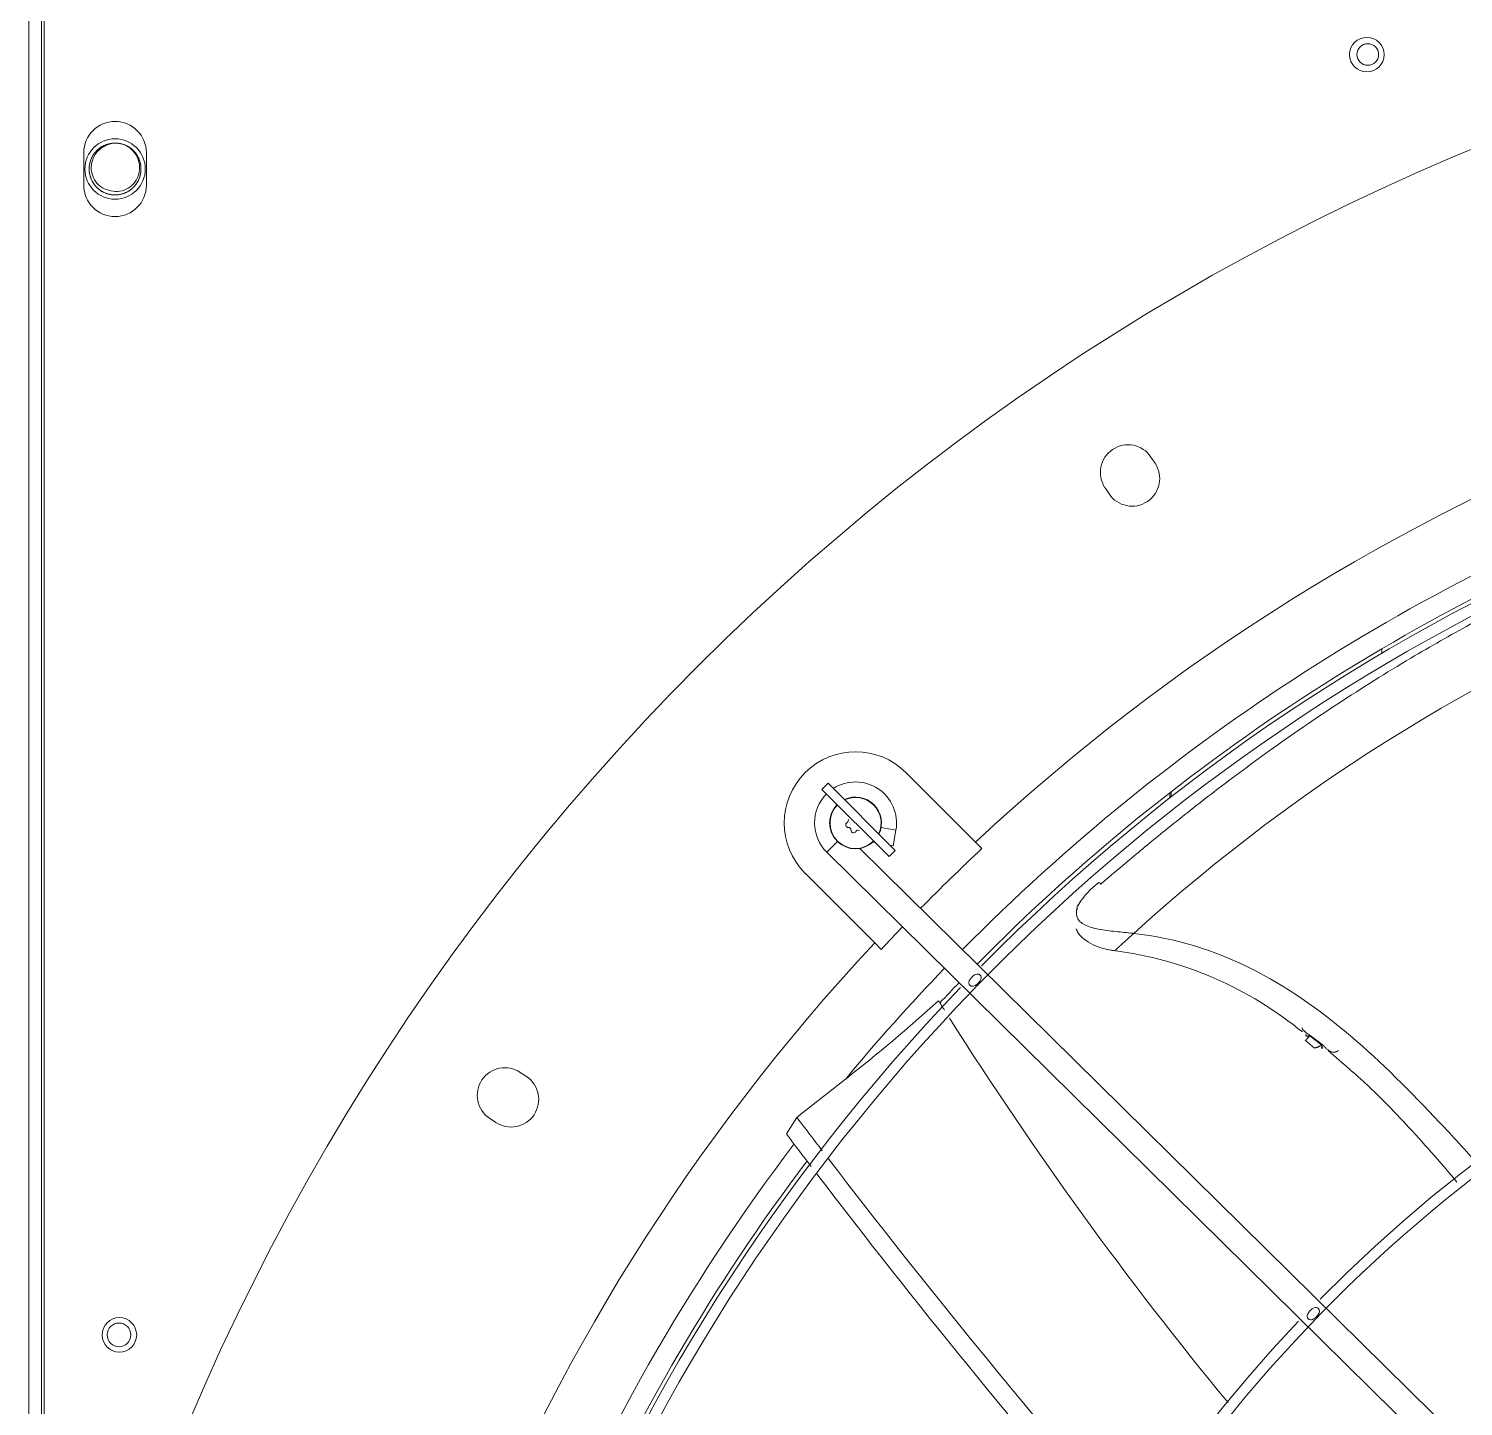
# Model space of a CAD drawing. Header units: millimetres. Extents: x 113490 to 142599, y -20467 to 115.
# Drawn here: x 131942.2 to 132274.4, y -11141.5 to -10822.5 of the extents above; entities that cross this region are included whole.
import ezdxf

# ---------------------------------------------------------------- set-up
doc = ezdxf.new("R2010")
doc.units = ezdxf.units.MM
doc.layers.add('DV3_0', color=7, linetype='Continuous')

msp = doc.modelspace()

# ---------------------------------------------------------------- linework, layer by layer
at = {"layer": 'DV3_0', "color": 7, "linetype": 'Continuous', "lineweight": 20}
for p, q in [((131945.84, -11862.07), (131945.84, -9845.59)), ((132139.59, -11007.48), (132143.04, -11008.09)), ((132129.47, -11010.71), (132127.01, -11013.2)), ((132241.64, -11057.89), (132238.85, -11055.74))]:
    msp.add_line(p, q, dxfattribs=at)
at = {"layer": 'DV3_0', "color": 7, "linetype": 'Continuous', "lineweight": 15}
for p, q in [((131942.24, -11847.85), (131942.24, -9857.26)), ((131945.24, -11847.85), (131945.24, -9857.26)), ((131954.99, -10851.24), (131954.99, -10858.74)), ((131969.49, -10858.74), (131969.49, -10851.24)), ((132203.02, -10923.11), (132202.08, -10921.7)), ((132191.44, -10928.81), (132192.38, -10930.23)), ((132255.54, -10967.24), (132255.54, -10966.08)), ((132127.32, -10997.24), (132125.91, -10998.66)), ((132127.32, -10997.24), (132142.88, -11012.8)), ((132161.46, -11010.88), (132145.35, -10994.77)), ((132141.46, -11014.22), (132125.91, -10998.66)), ((132206.43, -11000.71), (132206.43, -10999.44)), ((132206.73, -10999.21), (132206.73, -11000.47)), ((132137.72, -11010.88), (132138.21, -11010.96)), ((132142.4, -11011.7), (132143.04, -11008.09)), ((132162.96, -11012.37), (132161.46, -11010.88)), ((132127.01, -11013.2), (132469.44, -11350.87)), ((132473, -11345.95), (132134.7, -11012.35)), ((132141.46, -11014.22), (132142.88, -11012.8)), ((132141.64, -11011.57), (132142.4, -11011.7)), ((132122.02, -11018.1), (132138.13, -11034.22)), ((132138.13, -11034.22), (132139.62, -11035.71)), ((132236.18, -11054.09), (132237.19, -11054.77)), ((132237.8, -11056.75), (132239.97, -11058.61)), ((132238.95, -11055.64), (132238.85, -11055.74)), ((132241.74, -11057.77), (132238.95, -11055.64)), ((132243.13, -11059.16), (132244.43, -11060.31)), ((132057.47, -11065.13), (132056.06, -11064.19)), ((132131.39, -11065.73), (132121.04, -11073.89)), ((132121.04, -11073.89), (132120.11, -11074.65)), ((132048.95, -11074.83), (132050.36, -11075.78)), ((132120.11, -11074.65), (132117.66, -11078.43))]:
    msp.add_line(p, q, dxfattribs=at)
for centre, radius in [((132252.07, -10828.5), 4), ((132252.28, -10828.48), 2.5), ((131962.24, -10854.99), 7), ((131963.24, -11124.99), 4), ((131963.15, -11124.99), 2.75)]:
    msp.add_circle(centre, radius, dxfattribs=at)
for centre, radius, start, end in [((132487.24, -11359.99), 551.5, 105.4775, 164.5225), ((131962.24, -10851.24), 7.25, 0, 180), ((131962.24, -10854.99), 6, 64.8963, 82.5227), ((131962.24, -10858.74), 7.25, 180, 0), ((132487.24, -11359.99), 477.5, 46.9802, 133.0198), ((132487.24, -11359.99), 456, 45.9967, 135.345), ((132487.24, -11359.99), 453.5, 90, 135.5593), ((132196.76, -10925.26), 6.4, 33.75, 213.75), ((132197.7, -10926.67), 6.4, 213.75, 33.75), ((132487.24, -11359.99), 457, 110.247, 135.4011), ((132133.68, -11006.44), 16.5, 45, 225), ((132133.68, -11006.44), 9.5, 350, 122.8178), ((132133.68, -11006.44), 9.5, 135, 225.4011), ((132133.68, -11006.44), 6, 334.4712, 115.5288), ((132133.68, -11006.44), 5.91, 334.7712, 115.2288), ((132133.68, -11006.44), 6, 135, 315), ((132133.68, -11006.44), 5.91, 135, 315), ((132132.01, -11006.88), 0.6, 118.8618, 271.1382), ((132131.43, -11005.83), 0.6, 298.8788, 31.1212), ((132132.04, -11008.08), 0.6, 358.8788, 91.1212), ((132133.24, -11008.11), 0.6, 178.8617, 331.1383), ((132134.29, -11008.69), 0.6, 58.8788, 151.1212), ((132487.24, -11359.99), 475.39, 133.011, 135.4011), ((132487.24, -11359.99), 346, 46.4603, 135.3186), ((132487.24, -11359.99), 343.5, 90, 135.6595), ((132201.87, -11035.97), 19.7, 127.2844, 146.8694), ((132188.55, -11027.16), 3.73, 148.8324, 198.5323), ((132185.99, -11026.01), 1.01, 129.0108, 207.7636), ((132185.16, -11025.11), 0.229, 329.2787, 337.2497), ((132487.24, -11359.99), 475.39, 136.1242, 136.989), ((132487.24, -11359.99), 477.5, 136.9802, 223.0198), ((132187.36, -11123.82), 92.44, 83.3264, 83.4691), ((132182.35, -11121.56), 86.32, 51.4172, 83.6329), ((132487.24, -11359.99), 457, 136.1533, 136.9627), ((132487.24, -11359.99), 453.5, 135.5593, 135.9166), ((132487.24, -11359.99), 456, 136.2282, 225.3442), ((132487.24, -11359.99), 453.5, 135.9912, 225.5589), ((131879.76, -10745.29), 407.44, 308.1421, 312.0989), ((132892.63, -10585.4), 872.25, 211.99842, 212.16586), ((132487.24, -11359.99), 453.5, 135.9166, 135.9912), ((132892.63, -10585.4), 872.25, 212.31442, 219.53683), ((132237.29, -11054.41), 5.58, 321.387, 322.944), ((132052.5, -11069.51), 6.4, 56.25, 236.25), ((132053.92, -11070.45), 6.4, 236.25, 56.25), ((133651.48, -9914.21), 1921.39, 217.15391, 217.44204), ((133587.25, -9969.73), 1840.9, 217.03202, 217.32877), ((132487.24, -11359.99), 457, 142.9574, 169.7123), ((133651.48, -9914.21), 1921.39, 217.51308, 220.85897), ((133587.25, -9969.73), 1840.9, 217.39011, 220.92007), ((132487.24, -11359.99), 343.5, 135.6595, 225.6229), ((132487.24, -11359.99), 346, 136.506, 225.3203)]:
    msp.add_arc(centre, radius, start, end, dxfattribs=at)
at = {"layer": 'DV3_0', "color": 7, "linetype": 'Continuous', "lineweight": 20}
for centre, radius, start, end in [((132487.24, -11359.99), 461.75, 110.0855, 135.4011), ((132480.75, -11343.28), 420.46, 110.8294, 132.2399), ((132487.24, -11359.99), 461.75, 136.1456, 140.4114), ((132487.24, -11359.99), 461.75, 142.7915, 173.1384)]:
    msp.add_arc(centre, radius, start, end, dxfattribs=at)
at = {"layer": 'DV3_0', "color": 7, "linetype": 'Continuous', "lineweight": 15}
msp.add_rational_spline([(131967.78, -10852.69), (131966.45, -10849.49), (131963.02, -10849.04), (131959.58, -10848.59), (131957.48, -10851.34), (131955.37, -10854.09), (131956.7, -10857.29), (131958.02, -10860.49), (131961.46, -10860.94), (131964.89, -10861.39), (131967, -10858.64), (131969.11, -10855.89), (131967.78, -10852.69), (131966.45, -10849.49), (131963.02, -10849.04), (131959.58, -10848.59), (131957.48, -10851.34), (131955.37, -10854.09), (131956.7, -10857.29), (131958.02, -10860.49), (131961.46, -10860.94), (131964.89, -10861.39), (131967, -10858.64), (131969.11, -10855.89), (131967.78, -10852.69), (131966.89, -10850.54), (131964.78, -10849.56)], [1, 0.866025403784, 1, 0.866025403784, 1, 0.866025403784, 1, 0.866025403784, 1, 0.866025403784, 1, 0.866025403784, 1, 0.866025403784, 1, 0.866025403784, 1, 0.866025403784, 1, 0.866025403784, 1, 0.866025403784, 1, 0.866025403784, 1, 0.90591222949, 0.943976505854], degree=2, knots=[0.94372108, 0.94372108, 0.94372108, 0.9481517, 0.9481517, 0.95258231, 0.95258231, 0.95701293, 0.95701293, 0.96144354, 0.96144354, 0.96587416, 0.96587416, 0.97030477, 0.97030477, 0.97473539, 0.97473539, 0.979166, 0.979166, 0.98359662, 0.98359662, 0.98802723, 0.98802723, 0.99245785, 0.99245785, 0.99688846, 0.99688846, 1, 1, 1], dxfattribs=at)
for points, knots in [([(131960.78, -10859.91), (131959.41, -10859.59), (131958.22, -10858.71), (131956.79, -10856.34), (131956.56, -10854.87), (131957.14, -10852.17), (131957.96, -10850.94), (131960.21, -10849.31), (131961.63, -10848.92), (131963.02, -10849.04)], [0, 0, 0, 0, 0.25, 0.25, 0.5, 0.5, 0.75, 0.75, 1, 1, 1, 1]), ([(131964.78, -10849.56), (131966.02, -10850.21), (131966.99, -10851.3), (131968.03, -10853.89), (131968.05, -10855.36), (131967.07, -10857.97), (131966.08, -10859.08), (131963.59, -10860.28), (131962.1, -10860.39), (131960.78, -10859.91)], [0, 0, 0, 0, 0.25, 0.25, 0.5, 0.5, 0.75, 0.75, 1, 1, 1, 1]), ([(132329.78, -10936.09), (132328.08, -10936.72), (132323.94, -10938.29), (132315.09, -10941.8), (132305.51, -10945.84), (132294.93, -10950.71), (132285.76, -10955.23), (132274.69, -10961.07), (132261.07, -10968.83), (132245.47, -10978.59), (132230.01, -10989.22), (132216.71, -10999.12), (132205.99, -11007.61), (132197.56, -11014.53), (132192.69, -11018.69), (132190.48, -11020.58)], [0.2372655, 0.2372655, 0.2372655, 0.2372655, 0.2629324, 0.3003611, 0.375216, 0.4179257, 0.4668403, 0.518544, 0.5907456, 0.6811722, 0.7688048, 0.8461038, 0.908484, 0.9586231, 1, 1, 1, 1]), ([(132137.91, -11010.66), (132137.93, -11010.68), (132137.98, -11010.73), (132138.08, -11010.83), (132138.17, -11010.92), (132138.21, -11010.96)], [0.93699996, 0.93699996, 0.93699996, 0.93699996, 0.94570082, 0.97250001, 1, 1, 1, 1]), ([(132184.76, -11030.98), (132184.9, -11031.31), (132185.25, -11032.13), (132186.59, -11033.43), (132189.32, -11035.19), (132191.84, -11035.71), (132193.79, -11036.07)], [0, 0, 0, 0, 0.112555, 0.329721, 0.555034, 1, 1, 1, 1]), ([(132185.01, -11028.34), (132185.31, -11029.06), (132185.93, -11029.62), (132187.64, -11030.5), (132188.74, -11030.81), (132191.19, -11031.27), (132192.54, -11031.43), (132195.25, -11031.71), (132196.62, -11031.83), (132197.87, -11031.98)], [0, 0, 0, 0, 0.25, 0.25, 0.5, 0.5, 0.75, 0.75, 1, 1, 1, 1]), ([(132193.71, -11036.05), (132193.71, -11036.04), (132193.77, -11035.98), (132193.97, -11035.78), (132194.35, -11035.43), (132194.76, -11035.05), (132195.31, -11034.53), (132196.01, -11033.9), (132196.9, -11033.09), (132197.66, -11032.4), (132198.1, -11032)], [0.4374993, 0.4374993, 0.4374993, 0.4374993, 0.4998211, 0.6248762, 0.6874038, 0.7499314, 0.812459, 0.8749866, 0.9375141, 0.9999949, 0.9999949, 0.9999949, 0.9999949]), ([(132277.91, -11085.59), (132274.95, -11082.28), (132271.94, -11079.01), (132262.29, -11068.77), (132255.49, -11061.88), (132241.03, -11049.58), (132233.36, -11044.17), (132216.77, -11035.95), (132207.85, -11033.12), (132198.1, -11032)], [0.5671555, 0.5671555, 0.5671555, 0.5671555, 0.625, 0.625, 0.75, 0.75, 0.875, 0.875, 1, 1, 1, 1]), ([(132160.18, -11044.03), (132160.14, -11043.98), (132160.06, -11043.89), (132159.95, -11043.65), (132159.91, -11043.25), (132160.09, -11042.82), (132160.35, -11042.43), (132160.63, -11042.12), (132160.93, -11041.84), (132161.31, -11041.57), (132161.73, -11041.39), (132162.12, -11041.42), (132162.36, -11041.53), (132162.45, -11041.61), (132162.5, -11041.65)], [0, 0, 0, 0, 0.040441, 0.08184, 0.180502, 0.319168, 0.407275, 0.502441, 0.597059, 0.684342, 0.821198, 0.918588, 0.959713, 1, 1, 1, 1]), ([(132162.5, -11041.65), (132162.54, -11041.69), (132162.62, -11041.78), (132162.73, -11042.02), (132162.77, -11042.42), (132162.59, -11042.85), (132162.33, -11043.24), (132162.05, -11043.55), (132161.75, -11043.83), (132161.37, -11044.1), (132160.95, -11044.28), (132160.56, -11044.26), (132160.32, -11044.14), (132160.23, -11044.07), (132160.18, -11044.03)], [0, 0, 0, 0, 0.040419, 0.081737, 0.180004, 0.318741, 0.407079, 0.502384, 0.597672, 0.685216, 0.821732, 0.918627, 0.959704, 1, 1, 1, 1]), ([(132238.95, -11055.63), (132238.89, -11055.59), (132238.74, -11055.49), (132238.42, -11055.28), (132238.02, -11055.02), (132237.52, -11054.62), (132237.18, -11054.25), (132237.05, -11053.95), (132237.03, -11053.9)], [0, 0, 0, 0, 0.0427487, 0.1089556, 0.23488, 0.3499859, 0.5247423, 0.5619881, 0.5619881, 0.5619881, 0.5619881]), ([(132238.85, -11055.74), (132238.83, -11055.74), (132238.8, -11055.72), (132238.74, -11055.73), (132238.67, -11055.73), (132238.58, -11055.75), (132238.47, -11055.77), (132238.3, -11055.79), (132238.13, -11055.8), (132237.96, -11055.75), (132237.85, -11055.62), (132237.99, -11055.48), (132238.06, -11055.41)], [0, 0, 0, 0, 0.012044, 0.035772, 0.072016, 0.120628, 0.180709, 0.274151, 0.441021, 0.561352, 0.790208, 1, 1, 1, 1]), ([(132238.85, -11055.74), (132238.8, -11055.79), (132238.72, -11055.87), (132238.61, -11055.99), (132238.5, -11056.1), (132238.4, -11056.2), (132238.31, -11056.3), (132238.23, -11056.39), (132238.16, -11056.47), (132238.1, -11056.55), (132238.05, -11056.61), (132238, -11056.67), (132237.97, -11056.72), (132237.94, -11056.76), (132237.93, -11056.8), (132237.92, -11056.82), (132237.92, -11056.84), (132237.93, -11056.85), (132237.93, -11056.85)], [0, 0, 0, 0, 0.031475, 0.0625958, 0.0933628, 0.1237773, 0.1538417, 0.1835592, 0.2129345, 0.2419735, 0.2706833, 0.2990728, 0.3271542, 0.3549404, 0.3824438, 0.4096765, 0.4366503, 0.4569653, 0.4569653, 0.4569653, 0.4569653]), ([(132241.64, -11057.89), (132241.58, -11057.92), (132241.46, -11057.98), (132241.28, -11058.07), (132241.1, -11058.15), (132240.94, -11058.23), (132240.78, -11058.29), (132240.62, -11058.35), (132240.48, -11058.4), (132240.34, -11058.45), (132240.22, -11058.48), (132240.11, -11058.5), (132240.01, -11058.51), (132239.92, -11058.5), (132239.85, -11058.48), (132239.79, -11058.45), (132239.76, -11058.42), (132239.75, -11058.4)], [0, 0, 0, 0, 0.0314072, 0.063257, 0.0955249, 0.1281906, 0.1612384, 0.1946578, 0.2284443, 0.2625995, 0.2971318, 0.332057, 0.3673985, 0.4031877, 0.4394642, 0.4762758, 0.5136785, 0.5136785, 0.5136785, 0.5136785]), ([(132241.88, -11058.46), (132241.84, -11058.51), (132241.78, -11058.59), (132241.66, -11058.67), (132241.6, -11058.64), (132241.6, -11058.5), (132241.63, -11058.33), (132241.68, -11058.16), (132241.71, -11058.02), (132241.71, -11057.95), (132241.67, -11057.9), (132241.65, -11057.89), (132241.64, -11057.89)], [0, 0, 0, 0, 0.127334, 0.220789, 0.468502, 0.604215, 0.74663, 0.891503, 0.957481, 0.981971, 0.990853, 1, 1, 1, 1]), ([(132245.46, -11059.15), (132245.42, -11059.18), (132245.34, -11059.23), (132245.22, -11059.31), (132245.11, -11059.37), (132244.99, -11059.42), (132244.88, -11059.46), (132244.78, -11059.49), (132244.62, -11059.52), (132244.4, -11059.54), (132244.07, -11059.5), (132243.68, -11059.37), (132243.2, -11059.09), (132242.8, -11058.78), (132242.5, -11058.49), (132242.29, -11058.29), (132242.13, -11058.12), (132242, -11058), (132241.93, -11057.93), (132241.87, -11057.87), (132241.8, -11057.82), (132241.76, -11057.78), (132241.74, -11057.77)], [0, 0, 0, 0, 0.032342, 0.063135, 0.092386, 0.120131, 0.146436, 0.171383, 0.195073, 0.258132, 0.321275, 0.421155, 0.547116, 0.703173, 0.766665, 0.832575, 0.904454, 0.924849, 0.944576, 0.964005, 0.982714, 1, 1, 1, 1]), ([(132244.43, -11060.31), (132247.7, -11063.12), (132253.11, -11067.77), (132260.58, -11075.57), (132267.1, -11082.72), (132270.97, -11087.24), (132272.92, -11089.59)], [0, 0, 0, 0, 0.0665262, 0.1303545, 0.1795293, 0.2312581, 0.2312581, 0.2312581, 0.2312581]), ([(132238.51, -11121.27), (132238.47, -11121.22), (132238.39, -11121.13), (132238.28, -11120.89), (132238.24, -11120.49), (132238.42, -11120.06), (132238.68, -11119.67), (132238.95, -11119.36), (132239.26, -11119.08), (132239.63, -11118.81), (132240.05, -11118.62), (132240.45, -11118.65), (132240.69, -11118.77), (132240.78, -11118.85), (132240.82, -11118.88)], [0, 0, 0, 0, 0.040471, 0.081926, 0.180876, 0.319892, 0.408079, 0.503208, 0.597701, 0.68481, 0.821378, 0.918632, 0.959731, 1, 1, 1, 1]), ([(132240.82, -11118.88), (132240.86, -11118.93), (132240.94, -11119.02), (132241.06, -11119.26), (132241.1, -11119.66), (132240.92, -11120.09), (132240.65, -11120.48), (132240.38, -11120.79), (132240.07, -11121.07), (132239.7, -11121.34), (132239.28, -11121.52), (132238.89, -11121.5), (132238.65, -11121.39), (132238.56, -11121.31), (132238.51, -11121.27)], [0, 0, 0, 0, 0.040443, 0.081793, 0.180216, 0.319289, 0.407802, 0.503208, 0.598506, 0.68594, 0.822069, 0.918689, 0.959722, 1, 1, 1, 1])]:
    msp.add_open_spline(points, degree=3, knots=knots, dxfattribs=at)
at = {"layer": 'DV3_0', "color": 7, "linetype": 'Continuous', "lineweight": 20}
msp.add_open_spline([(132189.94, -11020.29), (132189.97, -11020.24), (132190.05, -11020.23), (132190.26, -11020.34), (132190.39, -11020.45), (132190.48, -11020.58)], degree=3, knots=[0, 0, 0, 0, 0.5, 0.5, 1, 1, 1, 1], dxfattribs=at)

doc.saveas('drawing.dxf')
